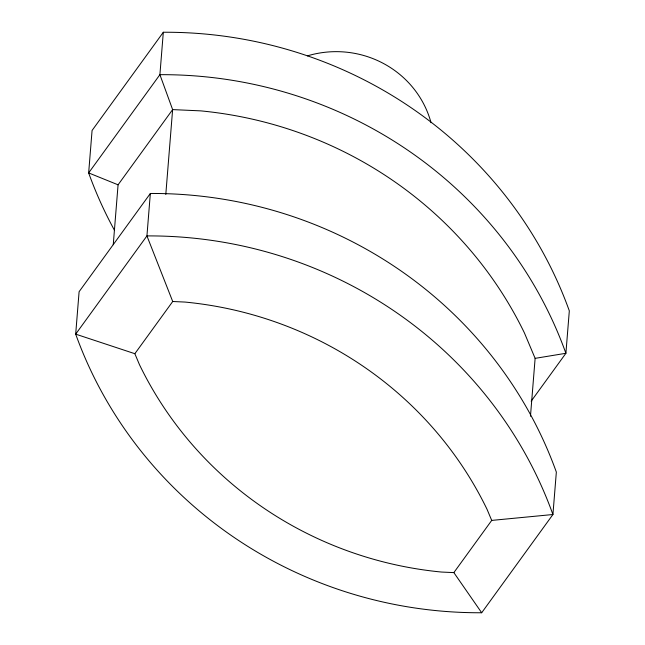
<?xml version="1.0" encoding="UTF-8"?>
<svg xmlns="http://www.w3.org/2000/svg" width="645" height="645" viewBox="0 0 645 645"><rect width="100%" height="100%" fill="white"/><g stroke="black" fill="none" stroke-linecap="round" stroke-linejoin="round"><path stroke-width="0.97" d="M113.254 244.713L118.075 184.817L172.626 109.602L159.904 74.675L163.314 32.25A425.74 413.276 4.6 0 1 569.317 310.858L565.899 353.291L531.158 401.19M150.341 193.476L146.931 235.909L172.715 301.505L134.853 353.702L139.513 364.772A372.512 361.603 4.6 0 0 441.567 572.051L453.854 572.607L481.686 612.75L552.926 514.516L556.345 472.084A425.74 413.276 4.6 0 0 150.341 193.476L79.101 291.709L75.683 334.142A425.74 413.276 4.6 0 0 481.686 612.75M165.797 194.451L172.626 109.602L200.797 110.876A399.126 387.435 4.6 0 1 524.433 332.965L535.124 358.354L530.464 416.259M163.314 32.25L92.074 130.483L88.655 172.916A425.74 413.276 4.6 0 0 114.568 230.483M453.854 572.607L491.708 520.41L552.926 514.516A425.74 413.276 4.6 0 0 146.931 235.909L75.683 334.142L134.853 353.702M535.124 358.354L565.899 353.291A425.74 413.276 4.6 0 0 159.904 74.675L88.655 172.916L118.075 184.817M172.715 301.505L184.994 302.062A372.512 361.603 4.6 0 1 487.056 509.34L491.708 520.41M307.455 55.865A97.605 94.751 4.6 0 1 431.037 122.719"/></g></svg>
